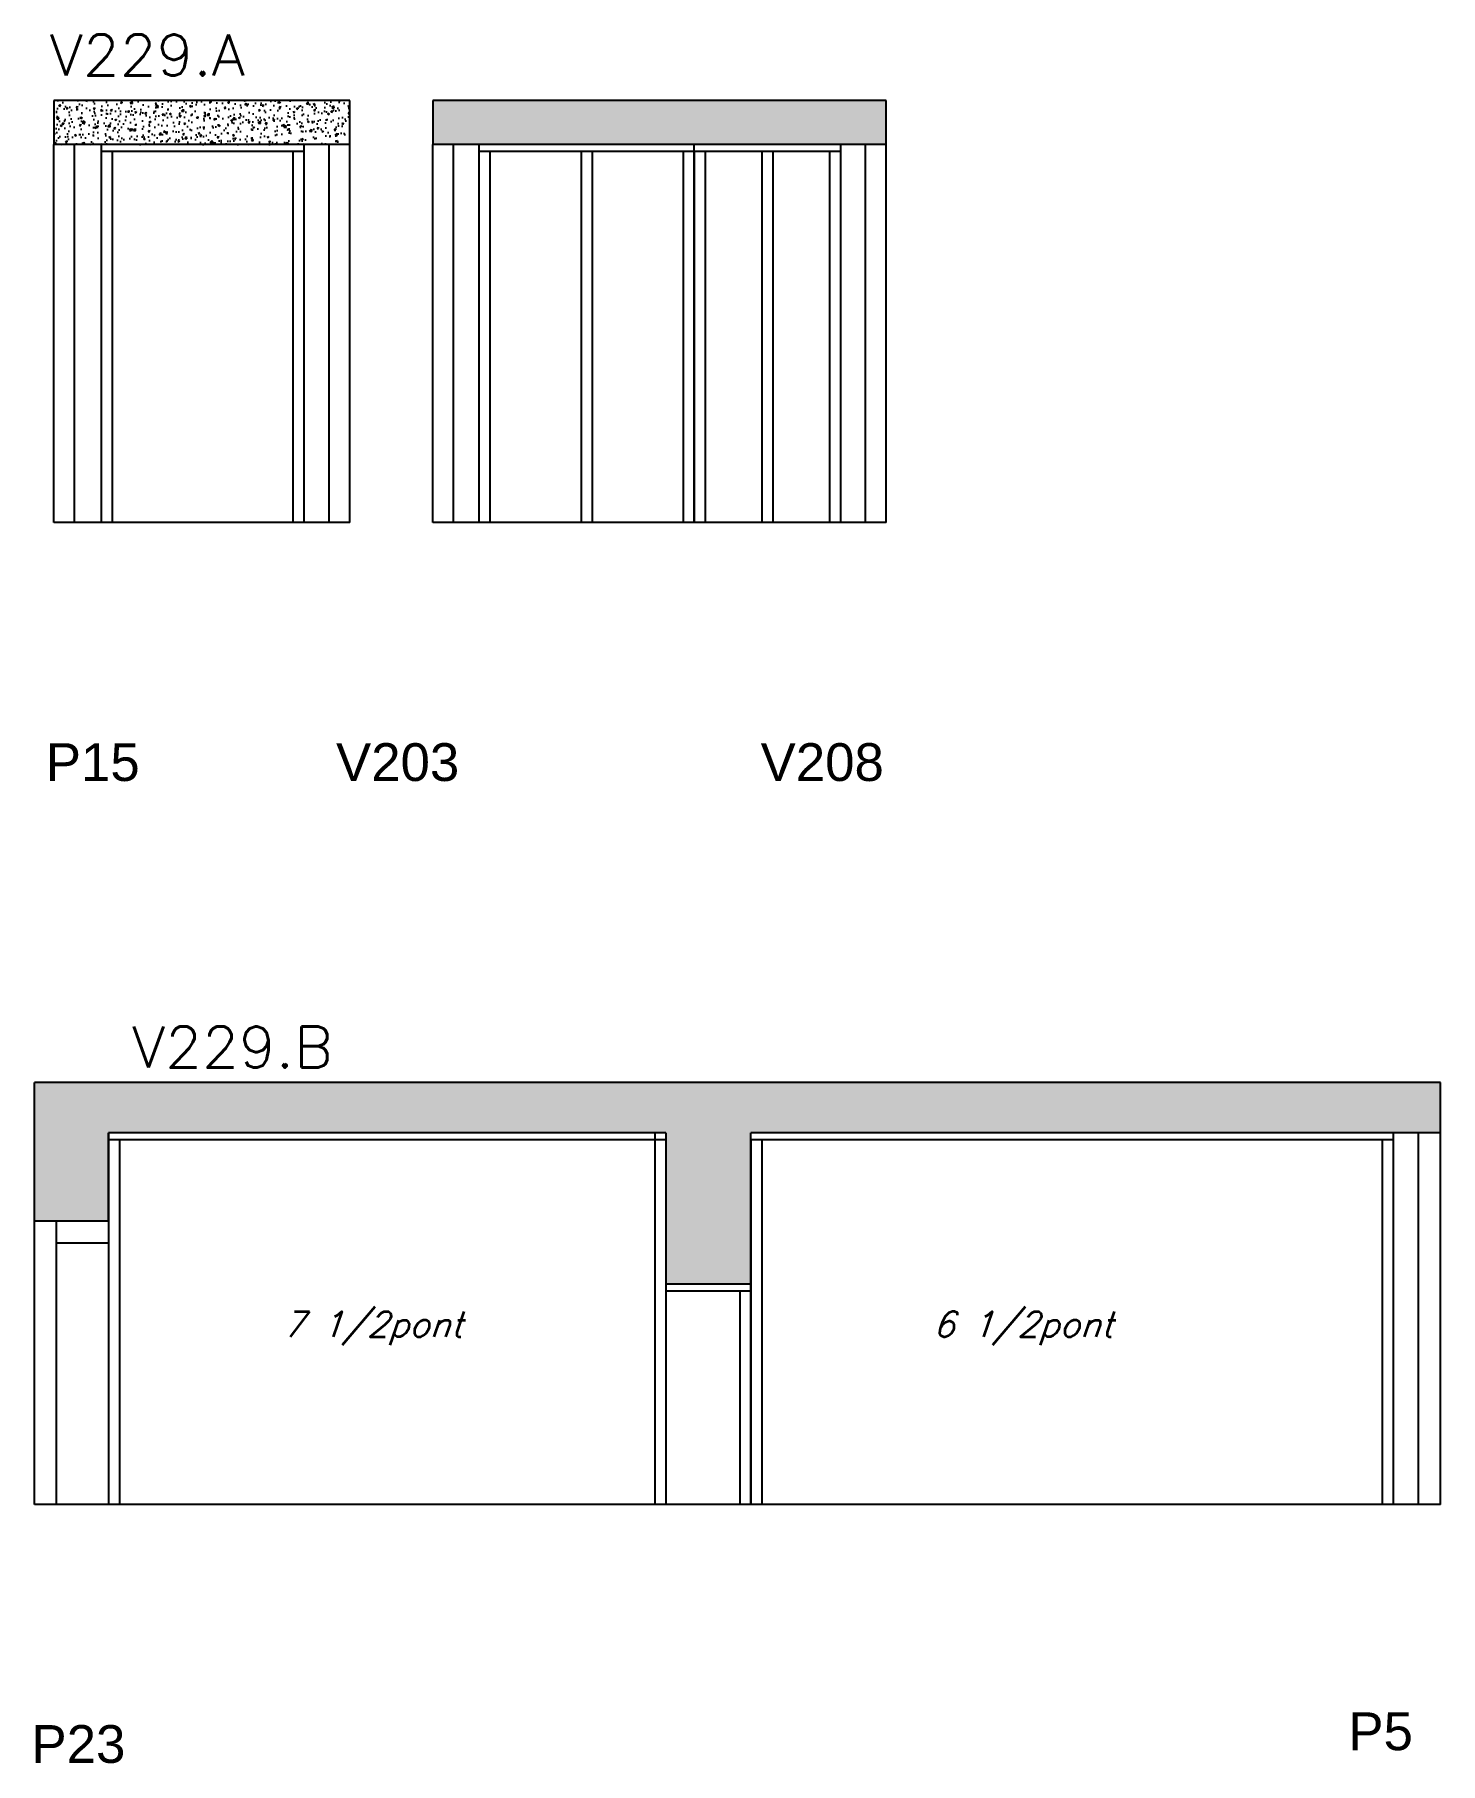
# Model space of a CAD drawing. Header units: millimetres. Extents: x 3389 to 3836, y 4050 to 4599.
import ezdxf

# ---------------------------------------------------------------- set-up
doc = ezdxf.new("R2010")
doc.units = ezdxf.units.MM
for name, color, linetype in [('5', 5, 'Continuous'), ('COTA', 241, 'Continuous'), ('Painéis', 200, 'Continuous'), ('SARR_2.2x7', 40, 'Continuous'), ('SARR_3.5x7', 81, 'Continuous'), ('texto', 7, 'Continuous')]:
    doc.layers.add(name, color=color, linetype=linetype)
doc.layers.add('Texto Seção', color=7, linetype='Continuous', lineweight=15)
doc.styles.add('REGUA-120', font='ROMANS.shx', dxfattribs={"height": 15})
doc.styles.add('Romans', font='romans.shx')
doc.styles.get("Standard").update_dxf_attribs({"font": 'arial.ttf'})

msp = doc.modelspace()

# ---------------------------------------------------------------- hatches: boundary and pattern name
at = {"layer": 'COTA', "linetype": 'ByBlock'}
h = msp.add_hatch(dxfattribs=at)
h.set_pattern_fill('AR-CONC', color=256, scale=0.03)
h.set_pattern_definition([(50, (1247.9266, -12107.8894), (5.4655401, -0.4781726), [0.5715, -6.2865]), (355, (1247.9266, -12107.8894), (-1.0573026, 5.7317054), [0.4572, -5.0292175]), (100.451445, (1248.382, -12107.9293), (4.4082374, 5.2535326), [0.4857003, -5.3427073]), (46.1842, (1247.9266, -12106.3654), (8.1323712, -1.2612698), [0.85725, -9.42975]), (96.63556, (1248.604, -12106.4705), (7.122124, 7.4227837), [0.7285507, -8.0140682]), (351.18415, (1247.927, -12106.3654), (7.122124, 7.4227837), [0.685799, -7.543792]), (21, (1248.6886, -12106.7464), (4.5484317, -3.067956), [0.5715, -6.2865]), (326, (1248.6886, -12106.7464), (1.8540609, 5.525639), [0.4572, -5.0292]), (71.451445, (1249.0677, -12107.002), (6.4024926, 2.457683), [0.4857003, -5.3426981]), (37.5, (1247.9266, -12107.8894), (0.0926581, 2.53665117), [0, -4.96824, 0, -5.1054, 0, -5.04825]), (7.5, (1247.9266, -12107.8894), (2.00458988, 3.00541724), [0, -2.91084, 0, -4.85394, 0, -1.92405]), (327.5, (1246.2274, -12107.8894), (4.06771786, -0.17186232), [0, -1.905, 0, -5.9436, 0, -7.8867]), (317.5, (1245.4654, -12107.8894), (4.44387544, 0.7627947), [0, -2.4765, 0, -3.94716, 0, -5.6007])])
h.paths.add_polyline_path([(3395.35, 4578.34), (3395.35, 4564.34), (3489.35, 4564.34), (3489.35, 4578.34)])
h = msp.add_hatch(dxfattribs=at)
h.set_pattern_fill('AR-CONC', color=256, scale=0.03)
h.set_pattern_definition([(50, (1418.314, -12107.8894), (5.4655401, -0.4781726), [0.5715, -6.2865]), (355, (1418.314, -12107.8894), (-1.0573026, 5.7317054), [0.4572, -5.0292175]), (100.451445, (1418.7695, -12107.9293), (4.4082374, 5.2535326), [0.4857003, -5.3427073]), (46.1842, (1418.314, -12106.3654), (8.1323712, -1.2612698), [0.85725, -9.42975]), (96.63556, (1418.992, -12106.4705), (7.122124, 7.4227837), [0.7285507, -8.0140682]), (351.18415, (1418.314, -12106.3654), (7.122124, 7.4227837), [0.685799, -7.543792]), (21, (1419.076, -12106.7464), (4.5484317, -3.067956), [0.5715, -6.2865]), (326, (1419.076, -12106.7464), (1.8540609, 5.525639), [0.4572, -5.0292]), (71.451445, (1419.455, -12107.002), (6.4024926, 2.457683), [0.4857003, -5.3426981]), (37.5, (1418.314, -12107.8894), (0.0926581, 2.53665117), [0, -4.96824, 0, -5.1054, 0, -5.04825]), (7.5, (1418.314, -12107.8894), (2.00458988, 3.00541724), [0, -2.91084, 0, -4.85394, 0, -1.92405]), (327.5, (1416.6148, -12107.8894), (4.06771786, -0.17186232), [0, -1.905, 0, -5.9436, 0, -7.8867]), (317.5, (1415.8528, -12107.8894), (4.44387544, 0.7627947), [0, -2.4765, 0, -3.94716, 0, -5.6007])])
h.paths.add_polyline_path([(3515.74, 4564.34), (3515.74, 4578.34), (3659.74, 4578.34), (3659.74, 4564.34)])
h = msp.add_hatch(dxfattribs=at)
h.set_pattern_fill('AR-CONC', color=256, scale=0.03)
h.set_pattern_definition([(50, (-127629.9275, -29631.338), (5.46554007, -0.47817257), [0.5715, -6.2865]), (355, (-127629.9275, -29631.338), (-1.05730264, 5.73170536), [0.4572, -5.02921753]), (100.4514447, (-127629.472, -29631.3777), (4.40823741, 5.25353256), [0.48570026, -5.34270734]), (46.1842, (-127629.9275, -29629.814), (8.13237123, -1.26126984), [0.85725, -9.42975]), (96.6355576, (-127629.25, -29629.919), (7.122124, 7.42278374), [0.7285507, -8.01406824]), (351.184151, (-127629.9275, -29629.814), (7.122124, 7.42278374), [0.685799, -7.54379196]), (21, (-127629.1655, -29630.195), (4.54843174, -3.06795595), [0.5715, -6.2865]), (326, (-127629.1655, -29630.195), (1.85406085, 5.52563898), [0.4572, -5.0292]), (71.451445, (-127628.7864, -29630.4505), (6.40249258, 2.45768307), [0.48570026, -5.34269813]), (37.5, (-127629.9275, -29631.3378), (0.092658098, 2.536651166), [0, -4.96824, 0, -5.1054, 0, -5.04825]), (7.5, (-127629.9275, -29631.3378), (2.004589875, 3.005417245), [0, -2.91084, 0, -4.85394, 0, -1.92405]), (327.5, (-127631.6267, -29631.3378), (4.067717855, -0.17186232), [0, -1.905, 0, -5.9436, 0, -7.8867]), (317.5, (-127632.3887, -29631.3378), (4.44387544, 0.76279473), [0, -2.4765, 0, -3.94716, 0, -5.6007])])
h.paths.add_polyline_path([(3835.74, 4250.62), (3835.74, 4266.62), (3389.24, 4266.62), (3389.24, 4222.62), (3412.74, 4222.62), (3412.74, 4250.62), (3589.74, 4250.62), (3589.74, 4202.62), (3616.74, 4202.62), (3616.74, 4250.62)])

# ---------------------------------------------------------------- linework, layer by layer
for p, q in [((3489.35, 4578.34), (3395.35, 4578.34)), ((3395.35, 4578.34), (3395.35, 4564.34)), ((3489.35, 4564.34), (3489.35, 4578.34)), ((3659.74, 4578.34), (3515.74, 4578.34)), ((3515.74, 4578.34), (3515.74, 4564.34)), ((3659.74, 4564.34), (3659.74, 4578.34)), ((3835.74, 4266.62), (3389.24, 4266.62)), ((3389.24, 4222.62), (3389.24, 4266.62)), ((3835.74, 4250.62), (3835.74, 4266.62))]:
    msp.add_line(p, q, dxfattribs=at)
at = {"layer": 'Painéis', "linetype": 'ByBlock'}
for p, q in [((3489.35, 4564.34), (3395.35, 4564.34)), ((3395.35, 4444.34), (3395.35, 4564.34)), ((3489.35, 4444.34), (3489.35, 4564.34)), ((3659.74, 4564.34), (3515.74, 4564.34)), ((3515.74, 4444.34), (3515.74, 4564.34)), ((3598.74, 4444.34), (3598.74, 4564.34)), ((3659.74, 4444.34), (3659.74, 4564.34)), ((3489.35, 4444.34), (3395.35, 4444.34)), ((3659.74, 4444.34), (3515.74, 4444.34)), ((3589.74, 4250.62), (3412.74, 4250.62)), ((3835.74, 4250.62), (3616.74, 4250.62)), ((3616.74, 4132.62), (3616.74, 4250.62)), ((3835.74, 4132.62), (3835.74, 4250.62)), ((3389.24, 4132.62), (3389.24, 4222.62)), ((3835.74, 4132.62), (3389.24, 4132.62))]:
    msp.add_line(p, q, dxfattribs=at)
at = {"layer": 'Painéis'}
for p, q in [((3412.74, 4222.62), (3412.74, 4250.62)), ((3589.74, 4250.62), (3589.74, 4202.62)), ((3389.24, 4222.62), (3412.74, 4222.62)), ((3589.74, 4202.62), (3616.74, 4202.62))]:
    msp.add_line(p, q, dxfattribs=at)
at = {"layer": 'SARR_2.2x7', "linetype": 'Continuous'}
for p, q in [((3401.9, 4444.34), (3401.9, 4564.34)), ((3474.79, 4562.14), (3410.35, 4562.14)), ((3482.79, 4444.34), (3482.79, 4564.34)), ((3522.29, 4444.34), (3522.29, 4564.34)), ((3598.74, 4562.14), (3530.29, 4562.14)), ((3645.18, 4562.14), (3598.74, 4562.14)), ((3653.18, 4444.34), (3653.18, 4564.34)), ((3589.74, 4248.42), (3412.74, 4248.42)), ((3820.74, 4248.42), (3616.74, 4248.42)), ((3828.74, 4132.62), (3828.74, 4250.62)), ((3396.24, 4132.62), (3396.24, 4222.62)), ((3396.24, 4215.62), (3412.74, 4215.62)), ((3589.74, 4200.42), (3616.74, 4200.42))]:
    msp.add_line(p, q, dxfattribs=at)
at = {"layer": 'SARR_3.5x7'}
for p, q in [((3410.35, 4564.34), (3410.35, 4444.34)), ((3413.85, 4562.14), (3413.85, 4444.34)), ((3471.29, 4562.14), (3471.29, 4444.34)), ((3474.79, 4564.34), (3474.79, 4444.34)), ((3530.29, 4564.34), (3530.29, 4444.34)), ((3533.79, 4562.14), (3533.79, 4444.34)), ((3562.79, 4562.14), (3562.79, 4444.34)), ((3566.29, 4562.14), (3566.29, 4444.34)), ((3595.24, 4562.14), (3595.24, 4444.34)), ((3598.74, 4562.14), (3598.74, 4444.34)), ((3602.24, 4562.14), (3602.24, 4444.34)), ((3620.24, 4562.14), (3620.24, 4444.34)), ((3623.74, 4562.14), (3623.74, 4444.34)), ((3641.68, 4562.14), (3641.68, 4444.34)), ((3645.18, 4564.34), (3645.18, 4444.34)), ((3598.74, 4444.34), (3595.24, 4444.34)), ((3602.24, 4444.34), (3598.74, 4444.34)), ((3412.74, 4250.62), (3412.74, 4132.62)), ((3416.24, 4248.42), (3416.24, 4132.62)), ((3586.24, 4250.42), (3586.24, 4132.62)), ((3589.74, 4250.42), (3589.74, 4132.62)), ((3616.74, 4248.42), (3616.74, 4132.62)), ((3620.24, 4248.42), (3620.24, 4132.62)), ((3817.24, 4248.42), (3817.24, 4132.62)), ((3820.74, 4250.62), (3820.74, 4132.62)), ((3613.24, 4200.42), (3613.24, 4132.62)), ((3616.74, 4132.62), (3613.24, 4132.62)), ((3620.24, 4132.62), (3616.74, 4132.62)), ((3820.74, 4132.62), (3817.24, 4132.62))]:
    msp.add_line(p, q, dxfattribs=at)

# ---------------------------------------------------------------- texts
at = {"layer": '5', "linetype": 'Continuous'}
for s, rotation, p in [('V203', 0, (3484.98, 4362.29)), ('V208', 0, (3619.83, 4362.29)), ('P15', 0, (3392.82, 4362.29)), ('P23', 360, (3388.26, 4050.57)), ('P5', 0, (3806.5, 4054.61))]:
    msp.add_text(s, height=12, rotation=rotation, dxfattribs=at).set_placement(p)
at = {"layer": 'texto', "color": 2, "char_height": 8, "attachment_point": 5, "style": 'Romans'}
for s, insert in [('{\\Q19;\\C256;7 1/2pont}', (3496.64, 4188.5)), ('{\\Q19;\\C256;6 1/2pont}', (3703.18, 4188.5))]:
    msp.add_mtext(s, dxfattribs=dict(at, insert=insert))
at = {"layer": 'Texto Seção', "style": 'REGUA-120', "width": 1.05}
for s, p in [('V229.A', (3394.05, 4586.25)), ('V229.B', (3420.2, 4271.3))]:
    msp.add_text(s, height=13, dxfattribs=at).set_placement(p)

doc.saveas('drawing.dxf')
